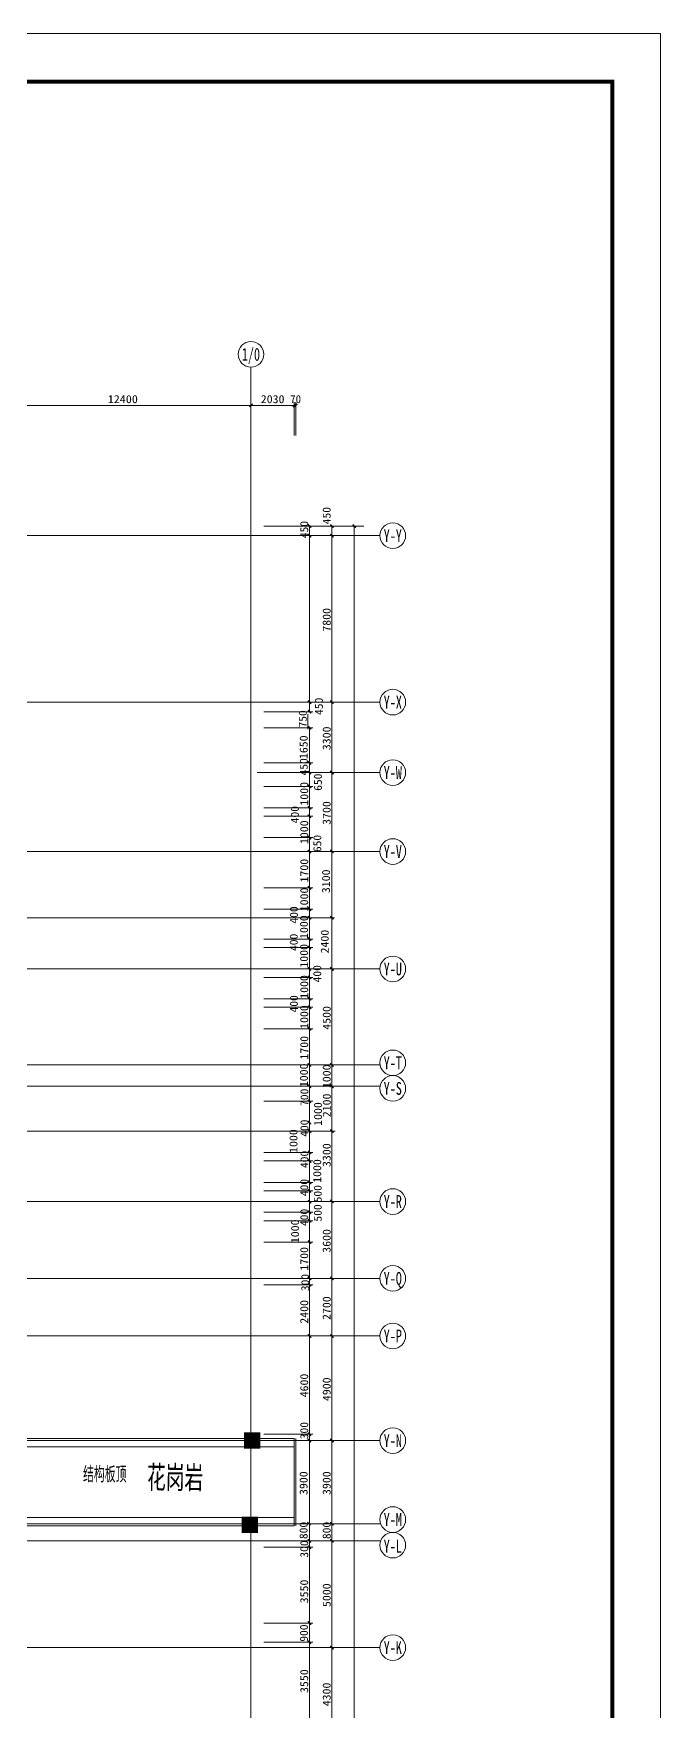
# Model space of a CAD drawing. Extents: x -307567 to 704339, y -10277 to 165507.
# Drawn here: x 423678 to 453024, y 86888 to 165506 of the extents above; entities that cross this region are included whole.
import ezdxf
from ezdxf.enums import TextEntityAlignment as Align

# ---------------------------------------------------------------- set-up
doc = ezdxf.new("R2010")
doc.units = 0
doc.header["$MEASUREMENT"] = 0
for name, color, linetype, lineweight in [('AXIS', 7, 'CONTINUOUS', 5), ('wode', 250, 'CONTINUOUS', 0), ('ziti', 32, 'CONTINUOUS', 0)]:
    doc.layers.add(name, color=color, linetype=linetype, lineweight=lineweight)
doc.layers.add('中文', color=4, linetype='CONTINUOUS')
doc.styles.add('HZ', font='txt', dxfattribs={"width": 0.7, "height": 5, "bigfont": 'STF:宋体'})
doc.styles.get("Standard").update_dxf_attribs({"font": 'txt', "height": 3})

msp = doc.modelspace()

# ---------------------------------------------------------------- linework, layer by layer
at = {"layer": 'AXIS', "color": 0}
msp.add_lwpolyline([(453024.20771, 165506.44355), (322764.10005, 165506.44355), (322764.10005, -10277.09273), (453024.20771, -10277.09273)], close=True, dxfattribs=at)
at = {"layer": 'AXIS', "color": 0, "const_width": 180.29081}
msp.add_lwpolyline([(450770.57263, 163252.80847), (325017.73513, 163252.80847), (325017.73513, -8023.45765), (450770.57263, -8023.45765)], close=True, dxfattribs=at)
at = {"layer": 'wode', "color": 0}
for p, q in [((433855.2821, 149876.95515), (433855.2821, 147033.90906)), ((421855.3421, 148083.89465), (433855.2821, 148083.89465)), ((433855.2821, 148233.8939), (433855.2821, 146673.73325)), ((433855.2821, 148083.89465), (435885.28904, 148083.89465)), ((435885.28904, 148233.8939), (435885.28904, 146673.73325)), ((435885.28904, 148083.89465), (435955.2716, 148083.89465)), ((435955.2716, 148233.8939), (435955.2716, 146673.73325)), ((433855.2821, 147033.90906), (433855.2821, 95170.03874)), ((436744.37898, 142429.91902), (434452.42267, 142429.91902)), ((439144.25712, 142429.91902), (436144.27212, 142429.91902)), ((436594.37973, 141979.92127), (436594.37973, 142429.91902)), ((437644.26462, 141979.92127), (437644.26462, 142429.91902)), ((438694.36923, 19280.52561), (438694.36923, 142429.91902)), ((436594.37973, 141979.92127), (362086.13411, 141979.92127)), ((436744.37898, 141979.92127), (434140.55899, 141979.92127)), ((439894.36323, 141979.92127), (436594.37973, 141979.92127)), ((436594.37973, 134179.96027), (436594.37973, 141979.92127)), ((437644.37448, 134179.96027), (437644.37448, 141979.92127)), ((436594.37973, 134179.96027), (362086.13411, 134179.96027)), ((436744.37898, 134179.96027), (434140.55899, 134179.96027)), ((436744.37898, 133729.96252), (434452.42267, 133729.96252)), ((439894.36323, 134179.96027), (436594.37973, 134179.96027)), ((436594.37973, 133729.96252), (436594.37973, 134179.96027)), ((437644.37448, 130879.97677), (437644.37448, 134179.96027)), ((436744.37898, 132978.87679), (434452.42267, 132978.87679)), ((436524.36055, 132907.63081), (436524.36055, 133608.71984)), ((436594.37973, 131329.97452), (436594.37973, 133028.87349)), ((436744.37898, 131329.97452), (434452.42267, 131329.97452)), ((436594.37973, 130879.97677), (436594.37973, 131329.97452)), ((436744.37898, 130879.97677), (434140.55899, 130879.97677)), ((434452.42267, 130879.97677), (436744.37898, 130879.97677)), ((439894.36323, 130879.97677), (436594.37973, 130879.97677)), ((436594.37973, 130229.97391), (436594.37973, 130879.97677)), ((437644.37448, 127179.99222), (437644.37448, 130879.97677)), ((434452.42267, 130229.97391), (436744.37898, 130229.97391)), ((436594.37973, 129229.98502), (436594.37973, 130229.97391)), ((434452.42267, 129229.98502), (436744.37898, 129229.98502)), ((436594.37973, 128829.98397), (436594.37973, 129229.98502)), ((434452.42267, 128829.98397), (436744.37898, 128829.98397)), ((436594.37973, 127829.98591), (436594.37973, 128829.98397)), ((434452.42267, 127829.98591), (436744.37898, 127829.98591)), ((436594.37973, 127179.99222), (436594.37973, 127829.98591)), ((436594.37973, 127179.99222), (362086.13411, 127179.99222)), ((437763.3192, 127179.99222), (417405.38876, 127179.99222)), ((434452.42267, 127179.99222), (436744.37898, 127179.99222)), ((439894.36323, 127179.99222), (436594.37973, 127179.99222)), ((436594.37973, 125480.00377), (436594.37973, 127179.99222)), ((437644.37448, 121680.01666), (437644.37448, 127179.99222)), ((434452.42267, 125480.00377), (436744.37898, 125480.00377)), ((436594.37973, 124480.00572), (436594.37973, 125480.00377)), ((434452.42267, 124480.00572), (436744.37898, 124480.00572)), ((436594.37973, 124080.00466), (436594.37973, 124480.00572)), ((436594.37973, 121680.01666), (436594.37973, 124480.00572)), ((437763.3192, 124080.00466), (417405.38876, 124080.00466)), ((434452.42267, 124080.00466), (436744.37898, 124080.00466)), ((436594.37973, 123080.01577), (436594.37973, 124080.00466)), ((434452.42267, 123080.01577), (436744.37898, 123080.01577)), ((434452.42267, 122680.01472), (436744.37898, 122680.01472)), ((436594.37973, 122680.01472), (436594.37973, 123080.01577)), ((436594.37973, 121680.01666), (436594.37973, 122680.01472)), ((436594.37973, 121680.01666), (362086.13411, 121680.01666)), ((434452.42267, 121680.01666), (436744.37898, 121680.01666)), ((434452.42267, 121280.02477), (436744.37898, 121280.02477)), ((439894.36323, 121680.01666), (436594.37973, 121680.01666)), ((436594.37973, 121280.02477), (436594.37973, 121680.01666)), ((436594.37973, 120280.02672), (436594.37973, 121280.02477)), ((437644.37448, 117180.03916), (437644.37448, 121680.01666)), ((434452.42267, 120280.02672), (436744.37898, 120280.02672)), ((434452.42267, 119880.02566), (436744.37898, 119880.02566)), ((436594.37973, 119880.02566), (436594.37973, 120280.02672)), ((436594.37973, 118880.03677), (436594.37973, 119880.02566)), ((434452.42267, 118880.03677), (436744.37898, 118880.03677)), ((436594.37973, 116180.05027), (436594.37973, 118880.03677)), ((436594.37973, 117180.03916), (362086.13411, 117180.03916)), ((434452.42267, 117180.03916), (436744.37898, 117180.03916)), ((439894.36323, 117180.03916), (436594.37973, 117180.03916)), ((437644.37448, 116180.05027), (437644.37448, 117180.03916)), ((365108.97056, 116180.05027), (436744.37898, 116180.05027)), ((437799.20769, 116180.05027), (436002.21961, 116180.05027)), ((439894.36323, 116180.05027), (436594.37973, 116180.05027)), ((436594.37973, 115480.05071), (436594.37973, 116180.05027)), ((437644.37448, 110780.07727), (437644.37448, 116180.05027)), ((434452.42267, 115480.05071), (436744.37898, 115480.05071)), ((436594.37973, 114480.05266), (436594.37973, 115480.05071)), ((417405.38876, 114080.06077), (436744.37898, 114080.06077)), ((434452.42267, 114080.06077), (436744.37898, 114080.06077)), ((437799.20769, 114080.06077), (436002.21961, 114080.06077)), ((436594.37973, 114080.06077), (436594.37973, 114480.05266)), ((436594.37973, 110780.07727), (436594.37973, 114480.05266)), ((436594.37973, 113080.06271), (436594.37973, 114080.06077)), ((434452.42267, 113080.06271), (436744.37898, 113080.06271)), ((434452.42267, 112680.06166), (436744.37898, 112680.06166)), ((436594.37973, 112680.06166), (436594.37973, 113080.06271)), ((436594.37973, 111680.07277), (436594.37973, 112680.06166)), ((434452.42267, 111680.07277), (436744.37898, 111680.07277)), ((436594.37973, 111280.07171), (436594.37973, 111680.07277)), ((434452.42267, 111280.07171), (436744.37898, 111280.07171)), ((436594.37973, 110280.07366), (436594.37973, 111280.07171)), ((436594.37973, 110780.07727), (362086.13411, 110780.07727)), ((434452.42267, 110280.07366), (436744.37898, 110280.07366)), ((439894.36323, 110780.07727), (436594.37973, 110780.07727)), ((436594.37973, 109880.08177), (436594.37973, 110280.07366)), ((437644.37448, 107180.09527), (437644.37448, 110780.07727)), ((434452.42267, 109880.08177), (436744.37898, 109880.08177)), ((436594.37973, 108880.08371), (436594.37973, 109880.08177)), ((434452.42267, 108880.08371), (436744.37898, 108880.08371)), ((436594.37973, 107180.09527), (436594.37973, 108880.08371)), ((436594.37973, 107180.09527), (362086.13411, 107180.09527)), ((434452.42267, 107180.09527), (436744.37898, 107180.09527)), ((436744.37898, 107180.09527), (434452.42267, 107180.09527)), ((439894.36323, 107180.09527), (436594.37973, 107180.09527)), ((436594.37973, 106880.09677), (436594.37973, 107180.09527)), ((436594.37973, 106830.08176), (436594.37973, 107180.09527)), ((437644.37448, 104480.10877), (437644.37448, 107180.09527)), ((436744.37898, 106880.08761), (434452.42267, 106880.08761)), ((436594.37973, 104480.10877), (436594.37973, 106830.08176)), ((436594.37973, 104480.10877), (362086.13411, 104480.10877)), ((436744.37898, 104480.10877), (434452.42267, 104480.10877)), ((439894.36323, 104480.10877), (436594.37973, 104480.10877)), ((436594.37973, 99930.12541), (436594.37973, 104480.10877)), ((437644.37448, 99580.13021), (437644.37448, 104480.10877)), ((436744.37898, 99880.12871), (434452.42267, 99880.12871)), ((436594.37973, 99580.13021), (436594.37973, 99930.12541)), ((436594.37973, 99580.13021), (362086.13411, 99580.13021)), ((436594.37973, 99580.13021), (362086.13411, 99580.13021)), ((419525.37328, 99280.34228), (435885.28904, 99280.34228)), ((422148.346, 99680.13277), (433555.2836, 99680.13277)), ((433855.2821, 14548.49971), (433855.2821, 99323.39017)), ((434255.29231, 99680.13277), (435885.28904, 99680.13277)), ((436744.37898, 99580.13021), (434452.42267, 99580.13021)), ((435885.28904, 99680.13277), (435885.28904, 95581.07184)), ((435958.27451, 99680.13277), (435958.27451, 95581.07184)), ((439894.36323, 99580.13021), (436594.37973, 99580.13021)), ((439894.36323, 99580.13021), (436594.37973, 99580.13021)), ((436594.37973, 90980.16711), (436594.37973, 99580.13021)), ((437644.37448, 95680.14971), (437644.37448, 99580.13021)), ((421655.35531, 95980.14821), (435885.28904, 95980.14821)), ((424787.46855, 95680.14971), (417355.3646, 95680.14971)), ((439894.36323, 95680.14971), (421855.3421, 95680.14971)), ((439894.36323, 95680.14971), (421855.3421, 95680.14971)), ((433455.30851, 95581.07184), (422155.3406, 95581.07184)), ((435885.28904, 95581.07184), (434155.2806, 95581.07184)), ((437644.37448, 94880.14761), (437644.37448, 95680.14971)), ((436594.37973, 94880.14761), (362086.13411, 94880.14761)), ((436594.37973, 94880.14761), (362086.13411, 94880.14761)), ((434452.42267, 94880.14761), (436744.37898, 94880.14761)), ((434452.42267, 94580.14911), (436744.37898, 94580.14911)), ((439894.36323, 94880.14761), (436594.37973, 94880.14761)), ((439894.36323, 94880.14761), (436594.37973, 94880.14761)), ((436594.37973, 94130.15136), (436594.37973, 94880.14761)), ((437644.37448, 89880.16651), (437644.37448, 94880.14761)), ((434452.42267, 91030.17296), (436744.37898, 91030.17296)), ((436594.37973, 90130.17746), (436594.37973, 90980.16711)), ((436594.37973, 89880.16651), (436594.37973, 90980.16711)), ((436594.37973, 89880.16651), (362086.13411, 89880.16651)), ((436594.37973, 89880.16651), (362086.13411, 89880.16651)), ((434452.42267, 90130.17746), (436744.37898, 90130.17746)), ((436594.37973, 86580.18758), (436594.37973, 90130.17746)), ((439894.36323, 89880.16651), (436594.37973, 89880.16651)), ((439894.36323, 89880.16651), (436594.37973, 89880.16651)), ((437644.37448, 85580.19411), (437644.37448, 89880.16651))]:
    msp.add_line(p, q, dxfattribs=at)
at = {"layer": 'wode', "color": 0, "const_width": 67.49966}
for points in [[(433780.28247, 148008.89503), (433930.28172, 148158.89428)], [(433780.28247, 148008.89503), (433930.28172, 148158.89428)], [(435810.28941, 148008.89503), (435960.28866, 148158.89428)], [(435880.27197, 148008.89503), (436030.27122, 148158.89428)], [(436519.38011, 142504.91864), (436669.37936, 142354.91939)], [(437569.26499, 142504.91864), (437719.26424, 142354.91939)], [(438619.36961, 142504.91864), (438769.36886, 142354.91939)], [(436519.38011, 142054.92089), (436669.37936, 141904.92164)], [(437569.37486, 142054.92089), (437719.37411, 141904.92164)], [(436519.38011, 134254.95989), (436669.37936, 134104.96064)], [(436519.38011, 134254.95989), (436669.37936, 134104.96064)], [(436519.38011, 133804.96214), (436669.37936, 133654.96289)], [(437569.37486, 134254.95989), (437719.37411, 134104.96064)], [(436519.38011, 133053.87642), (436669.37936, 132903.87717)], [(436519.38011, 131404.97414), (436669.37936, 131254.97489)], [(436519.38011, 130954.97639), (436669.37936, 130804.97714)], [(436519.38011, 130954.97639), (436669.37936, 130804.97714)], [(437569.37486, 130954.97639), (437719.37411, 130804.97714)], [(436519.38011, 130304.97354), (436669.37936, 130154.97429)], [(436519.38011, 129304.98464), (436669.37936, 129154.98539)], [(436519.38011, 128904.98359), (436669.37936, 128754.98434)], [(436519.38011, 127904.98554), (436669.37936, 127754.98629)], [(436519.38011, 127254.99184), (436669.37936, 127104.99259)], [(437569.37486, 127254.99184), (437719.37411, 127104.99259)], [(436519.38011, 125555.00339), (436669.37936, 125405.00414)], [(436519.38011, 124555.00534), (436669.37936, 124405.00609)], [(436519.38011, 124155.00429), (436669.37936, 124005.00504)], [(437573.29329, 124155.00429), (437723.29254, 124005.00504)], [(436519.38011, 123155.01539), (436669.37936, 123005.01614)], [(436519.38011, 122755.01434), (436669.37936, 122605.01509)], [(436519.38011, 121755.01629), (436669.37936, 121605.01704)], [(436519.38011, 121355.02439), (436669.37936, 121205.02514)], [(437569.37486, 121755.01629), (437719.37411, 121605.01704)], [(436519.38011, 120355.02634), (436669.37936, 120205.02709)], [(436519.38011, 119955.02529), (436669.37936, 119805.02604)], [(436519.38011, 118955.03639), (436669.37936, 118805.03714)], [(436519.38011, 117255.03879), (436669.37936, 117105.03954)], [(437569.37486, 117255.03879), (437719.37411, 117105.03954)], [(436519.38011, 116255.04989), (436669.37936, 116105.05064)], [(436519.38011, 115555.05034), (436669.37936, 115405.05109)], [(437569.37486, 116255.04989), (437719.37411, 116105.05064)], [(436519.38011, 114555.05229), (436669.37936, 114405.05304)], [(436519.38011, 114155.06039), (436669.37936, 114005.06114)], [(437574.20882, 114155.06039), (437724.20807, 114005.06114)], [(436519.38011, 113155.06234), (436669.37936, 113005.06309)], [(436519.38011, 112755.06129), (436669.37936, 112605.06204)], [(436519.38011, 111755.07239), (436669.37936, 111605.07314)], [(436519.38011, 111355.07134), (436669.37936, 111205.07209)], [(436519.38011, 110845.07023), (436669.37936, 110695.07098)], [(437569.37486, 110855.07689), (437719.37411, 110705.07764)], [(436519.38011, 110355.07329), (436669.37936, 110205.07404)], [(436519.38011, 109955.08139), (436669.37936, 109805.08214)], [(436519.38011, 108955.08334), (436669.37936, 108805.08409)], [(436519.38011, 107255.09489), (436669.37936, 107105.09564)], [(436519.38011, 107255.09489), (436669.37936, 107105.09564)], [(436519.38011, 106955.08724), (436669.37936, 106805.08799)], [(437569.37486, 107255.09489), (437719.37411, 107105.09564)], [(436519.38011, 104555.10839), (436669.37936, 104405.10914)], [(437569.37486, 104555.10839), (437719.37411, 104405.10914)], [(433555.2836, 99930.12541), (433555.2836, 99230.13502), (434255.29231, 99230.13502), (434255.29231, 99930.12541), (433555.2836, 99930.12541), (433555.2836, 99230.13502)], [(436519.38011, 99955.12834), (436669.37936, 99805.12909)], [(436519.38011, 99655.12984), (436669.37936, 99505.13059)], [(437569.37486, 99655.12984), (437719.37411, 99505.13059)], [(433455.30851, 95979.14114), (433455.30851, 95279.15074), (434155.2806, 95279.15074), (434155.2806, 95979.14114), (433455.30851, 95979.14114), (433455.30851, 95279.15074)], [(436489.35096, 95755.14934), (436639.35021, 95605.15009)], [(437569.37486, 95755.14934), (437719.37411, 95605.15009)], [(436519.38011, 94955.14724), (436669.37936, 94805.14799)], [(436519.38011, 94655.14874), (436669.37936, 94505.14949)], [(437569.37486, 94955.14724), (437719.37411, 94805.14799)], [(436519.38011, 91105.17259), (436669.37936, 90955.17334)], [(436519.38011, 90205.17709), (436669.37936, 90055.17784)], [(437569.37486, 89955.16613), (437719.37411, 89805.16688)]]:
    msp.add_lwpolyline(points, dxfattribs=at)
at = {"layer": 'wode', "color": 0}
for centre in [(433855.2821, 150476.92468), (440494.36023, 141979.92127), (440494.36023, 134179.96027), (440494.36023, 130879.97677), (440494.36023, 127179.99222), (440494.36023, 121680.01666), (440494.36023, 117280.04171), (440494.36023, 116080.04771), (440494.36023, 110780.07727), (440494.36023, 107180.09527), (440494.36023, 104480.10877), (440494.36023, 99580.13021), (440494.36023, 99580.13021), (440494.36023, 95880.13651), (440494.36023, 94680.14251), (440494.36023, 89880.16651), (440494.36023, 89880.16651)]:
    msp.add_circle(centre, 599.997, dxfattribs=at)
for points in [[(433555.2836, 99930.12541), (434255.29231, 99930.12541), (433555.2836, 99230.13502), (434255.29231, 99230.13502)], [(433455.30851, 95979.14114), (434155.2806, 95979.14114), (433455.30851, 95279.15074), (434155.2806, 95279.15074)]]:
    msp.add_solid(points, dxfattribs=at)

# ---------------------------------------------------------------- texts
for s, height, width, p, p2 in [('1/0', 599.997, 0.65425, (433430.04008, 150176.92618), (434280.56073, 150176.92618)), ('12400', 374.998125, 0.940015, (427150.32295, 148188.89596), (428560.33787, 148188.89596)), ('2030', 374.998125, 0.887988, (434315.31398, 148188.89596), (435425.29378, 148188.89596)), ('70', 374.998125, 0.906706, (435691.27145, 148188.89596), (436201.29088, 148188.89596)), ('Y-Y', 599.997, 0.531578, (440069.0816, 141679.92277), (440919.60225, 141679.92277)), ('Y-X', 599.997, 0.531578, (440069.0816, 133879.96177), (440919.60225, 133879.96177)), ('Y-W', 599.997, 0.472514, (440069.0816, 130579.97827), (440919.60225, 130579.97827)), ('Y-V', 599.997, 0.472514, (440069.0816, 126879.99372), (440919.60225, 126879.99372)), ('Y-U', 599.997, 0.531578, (440069.0816, 121380.01816), (440919.60225, 121380.01816)), ('Y-T', 599.997, 0.531578, (440069.0816, 116980.04321), (440919.60225, 116980.04321)), ('Y-S', 599.997, 0.531578, (440069.0816, 115780.04921), (440919.60225, 115780.04921)), ('Y-R', 599.997, 0.531578, (440069.0816, 110480.07877), (440919.60225, 110480.07877)), ('Y-Q', 599.997, 0.531578, (440069.0816, 106880.09677), (440919.60225, 106880.09677)), ('Y-P', 599.997, 0.531578, (440069.0816, 104180.11027), (440919.60225, 104180.11027)), ('Y-N', 599.997, 0.531578, (440069.0816, 99280.13171), (440919.60225, 99280.13171)), ('Y-N', 599.997, 0.531578, (440069.0816, 99280.13171), (440919.60225, 99280.13171)), ('Y-M', 599.997, 0.531578, (440069.0816, 95580.13801), (440919.60225, 95580.13801)), ('Y-L', 599.997, 0.531578, (440069.0816, 94330.15646), (440919.60225, 94330.15646)), ('Y-K', 599.997, 0.531578, (440069.0816, 89580.17258), (440919.60225, 89580.17258)), ('Y-K', 599.997, 0.531578, (440069.0816, 89580.17258), (440919.60225, 89580.17258))]:
    msp.add_text(s, height=height, dxfattribs=dict(at, width=width)).set_placement(p, p2, align=Align.FIT)
for s, width, p, p2 in [('450', 0.863994, (437584.27957, 142513.91823), (437584.27957, 143323.90869)), ('450', 0.864004, (436534.35806, 141859.91454), (436534.35806, 142669.91416)), ('7800', 0.887996, (437584.35281, 137479.94377), (437584.35281, 138589.93272)), ('750', 0.863994, (436464.3755, 132991.63918), (436464.3755, 133801.62964)), ('450', 0.864004, (437220.26772, 133578.06813), (437220.26772, 134388.06775)), ('3300', 0.887996, (437584.35281, 131929.97152), (437584.35281, 133039.96047)), ('1650', 0.934732, (436506.929, 131511.0283), (436506.929, 132621.01726)), ('450', 0.863994, (436510.70095, 130743.65543), (436510.70095, 131553.64588)), ('650', 0.863994, (437177.6776, 130024.07284), (437177.6776, 130834.0633)), ('1000', 1.044709, (436534.35806, 129329.97841), (436534.35806, 130439.97653)), ('400', 0.925708, (436094.13809, 128502.94092), (436094.13809, 129312.93138)), ('3700', 0.888003, (437584.35281, 128429.98291), (437584.35281, 129539.98103)), ('1000', 1.044709, (436534.35806, 127529.98741), (436534.35806, 128639.98553)), ('650', 0.864004, (437146.40334, 127151.62016), (437146.40334, 127961.61978)), ('1700', 0.98667, (436534.35806, 125729.99641), (436534.35806, 126839.99453)), ('3100', 0.98667, (437553.29828, 125230.00197), (437553.29828, 126340.00008)), ('1000', 1.044709, (436534.35806, 124380.00316), (436534.35806, 125490.00128)), ('400', 0.925708, (436051.18176, 123803.16889), (436051.18176, 124613.15935)), ('1000', 1.044709, (436524.36055, 123083.9342), (436524.36055, 124193.93232)), ('2400', 0.887996, (437494.8513, 122405.00083), (437494.8513, 123514.98979)), ('400', 0.925718, (436042.24626, 122519.48695), (436042.24626, 123329.48657)), ('1000', 1.044709, (436525.42256, 121737.91432), (436525.42256, 122847.91244)), ('1000', 1.044709, (436534.35806, 120280.02672), (436534.35806, 121390.02483)), ('400', 0.925718, (437142.81449, 121047.92144), (437142.81449, 121857.92105)), ('400', 0.925708, (436051.18176, 119638.98683), (436051.18176, 120448.97729)), ('1000', 1.044709, (436534.35806, 118870.0301), (436534.35806, 119980.02822)), ('4500', 0.888003, (437584.35281, 118830.03091), (437584.35281, 119940.02903)), ('1700', 0.98667, (436534.35806, 117430.04096), (436534.35806, 118540.03908)), ('1000', 1.044709, (436519.59983, 116138.7785), (436519.59983, 117248.77661)), ('1000', 1.044709, (437584.35281, 116094.0369), (437584.35281, 117204.03501)), ('700', 0.925718, (436543.33018, 115259.83087), (436543.33018, 116069.83048)), ('2100', 0.98667, (437589.18677, 114730.05446), (437589.18677, 115840.05258)), ('1000', 1.044709, (437178.59312, 114326.38217), (437178.59312, 115436.38028)), ('1000', 1.044709, (436030.12474, 113058.85921), (436030.12474, 114168.85732)), ('400', 0.925708, (436543.29356, 113812.16965), (436543.29356, 114622.16011)), ('3300', 0.887996, (437584.35281, 112399.06942), (437584.35281, 113509.05837)), ('400', 0.925708, (436543.29356, 112349.53048), (436543.29356, 113159.52094)), ('1000', 1.044709, (437142.81449, 111656.39735), (437142.81449, 112766.39546)), ('400', 0.925718, (436534.35806, 111030.06991), (436534.35806, 111840.06953)), ('500', 0.925718, (437166.76456, 110741.32319), (437166.76456, 111551.3228)), ('400', 0.925708, (436534.35806, 109630.07996), (436534.35806, 110440.07042)), ('500', 0.925718, (437166.76456, 109841.32769), (437166.76456, 110651.3273)), ('1000', 1.044701, (436104.35533, 108830.08702), (436104.35533, 109940.07597)), ('3600', 0.887996, (437584.35281, 108380.08927), (437584.35281, 109490.07822)), ('1700', 0.98667, (436534.35806, 107540.08797), (436534.35806, 108650.08609)), ('300', 0.925718, (436580.35392, 106579.09119), (436580.35392, 107389.0908)), ('2400', 0.887996, (436534.35806, 105055.10284), (436534.35806, 106165.0918)), ('2700', 0.887996, (437584.35281, 105230.10502), (437584.35281, 106340.09397)), ('4600', 0.887996, (436534.35806, 101605.12009), (436534.35806, 102715.10905)), ('4900', 0.888003, (437584.35281, 101430.11791), (437584.35281, 102540.11602)), ('300', 0.925718, (436534.35806, 99640.12442), (436534.35806, 100450.12403)), ('3900', 0.887996, (436504.36553, 97030.14296), (436504.36553, 98140.13192)), ('3900', 0.887996, (437584.35281, 97030.14296), (437584.35281, 98140.13192)), ('800', 0.925708, (436504.36553, 94964.14682), (436504.36553, 95774.13728)), ('800', 0.925708, (437584.35281, 94964.14682), (437584.35281, 95774.13728)), ('300', 0.925718, (436534.35806, 94094.15301), (436534.35806, 94904.15262)), ('3550', 0.845717, (436534.35806, 91955.16224), (436534.35806, 93065.16035)), ('5000', 0.934732, (437584.35281, 91780.16921), (437584.35281, 92890.15817)), ('900', 0.925718, (436520.80832, 90155.17124), (436520.80832, 90965.17085)), ('3550', 0.845714, (436534.35806, 87755.18324), (436534.35806, 88865.17677)), ('4300', 0.887999, (437584.35281, 87130.18789), (437584.35281, 88240.18142))]:
    msp.add_text(s, height=374.998125, rotation=90, dxfattribs=dict(at, width=width)).set_placement(p, p2, align=Align.FIT)
at = {"layer": 'ziti', "color": 0, "style": 'HZ', "width": 0.476807}
msp.add_text('结构板顶', height=749.99625, dxfattribs=at).set_placement((425992.22327, 97614.94229), (428026.5881, 97614.94229), align=Align.FIT)
at = {"layer": '中文', "color": 0, "lineweight": 0, "style": 'HZ', "width": 0.513748}
msp.add_text('花岗岩', height=1200, rotation=359.4749817785, dxfattribs=at).set_placement((428984.21511, 97223.75605), (431614.49224, 97199.65336), align=Align.FIT)

doc.saveas('drawing.dxf')
